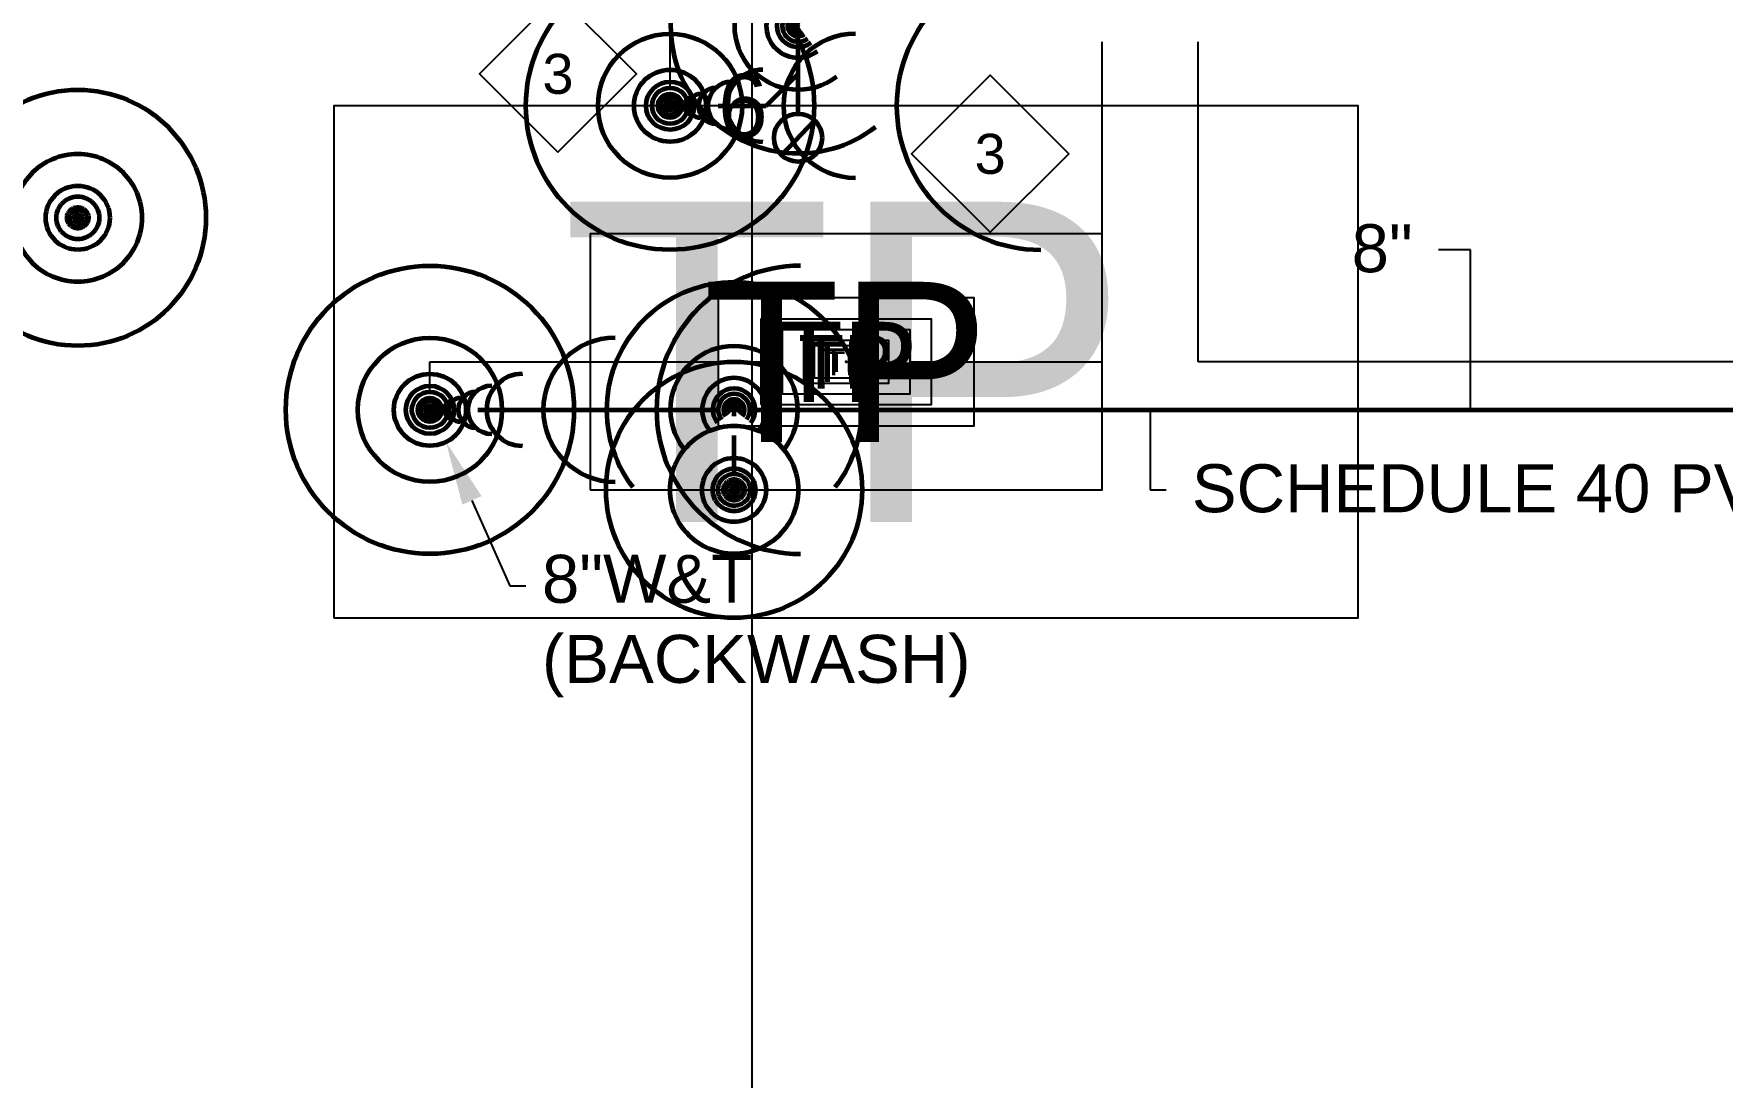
# Model space of a CAD drawing. Extents: x -29500 to 23517, y -2581 to 1886.
# Drawn here: x -2760.3 to -2443.8, y 527 to 722.7 of the extents above; entities that cross this region are included whole.
import ezdxf
from ezdxf import colors
from ezdxf.entities.mleader import LeaderData, LeaderLine
from ezdxf.enums import TextEntityAlignment as Align
from ezdxf.math import Vec2, Vec3

# ---------------------------------------------------------------- set-up
doc = ezdxf.new("R2010")
doc.units = 0
doc.header["$LTSCALE"] = 36
doc.header["$MEASUREMENT"] = 0
doc.linetypes.add('VENT', pattern=[0.30000000000000004, 0.2, -0.1])
for name, color, linetype in [('G-ANNO-TEXT', 70, 'Continuous'), ('G-ANNO-TEXT @ 96', 70, 'Continuous'), ('P-TP-N', 4, 'Continuous'), ('P-TP-N @ 1 (1)', 4, 'Continuous'), ('P-TP-N @ 1 (2)', 4, 'Continuous'), ('P-TP-N @ 128', 4, 'Continuous'), ('P-TP-N @ 192', 4, 'Continuous'), ('P-TP-N @ 384', 4, 'Continuous'), ('P-TP-N @ 48', 4, 'Continuous'), ('P-TP-N @ 64', 4, 'Continuous'), ('P-TP-N @ 768', 4, 'Continuous'), ('P-TP-N @ 96', 4, 'Continuous')]:
    doc.layers.add(name, color=color, linetype=linetype)
doc.layers.add('P-SAN-DFU', color=7, linetype='Continuous', plot=False)
for name, color, linetype, lineweight in [('P-SAN-N', 6, 'Continuous', 60), ('P-SAN-N @ 1 (1)', 6, 'Continuous', 60), ('P-SAN-N @ 1 (2)', 6, 'Continuous', 60), ('P-SAN-N @ 12', 6, 'Continuous', 60), ('P-SAN-N @ 128', 6, 'Continuous', 60), ('P-SAN-N @ 16', 6, 'Continuous', 60), ('P-SAN-N @ 192', 6, 'Continuous', 60), ('P-SAN-N @ 2', 6, 'Continuous', 60), ('P-SAN-N @ 24', 6, 'Continuous', 60), ('P-SAN-N @ 384', 6, 'Continuous', 60), ('P-SAN-N @ 4', 6, 'Continuous', 60), ('P-SAN-N @ 48', 6, 'Continuous', 60), ('P-SAN-N @ 64', 6, 'Continuous', 60), ('P-SAN-N @ 768', 6, 'Continuous', 60), ('P-SAN-N @ 8', 6, 'Continuous', 60), ('P-SAN-N @ 96', 6, 'Continuous', 60), ('P-SANV-N', 5, 'VENT', 60), ('P-SANV-N @ 1 (1)', 5, 'VENT', 60), ('P-SANV-N @ 1 (2)', 5, 'VENT', 60), ('P-SANV-N @ 12', 5, 'VENT', 60), ('P-SANV-N @ 128', 5, 'VENT', 60), ('P-SANV-N @ 16', 5, 'VENT', 60), ('P-SANV-N @ 192', 5, 'VENT', 60), ('P-SANV-N @ 2', 5, 'VENT', 60), ('P-SANV-N @ 24', 5, 'VENT', 60), ('P-SANV-N @ 384', 5, 'VENT', 60), ('P-SANV-N @ 4', 5, 'VENT', 60), ('P-SANV-N @ 48', 5, 'VENT', 60), ('P-SANV-N @ 64', 5, 'VENT', 60), ('P-SANV-N @ 768', 5, 'VENT', 60), ('P-SANV-N @ 8', 5, 'VENT', 60), ('P-SANV-N @ 96', 5, 'VENT', 60)]:
    doc.layers.add(name, color=color, linetype=linetype, lineweight=lineweight)
doc.styles.add('Arial', font='arial.ttf')
doc.dimstyles.new('Loop096', dxfattribs={"dimscale": 0, "dimtxt": 0.09375, "dimasz": 0.03125, "dimexe": 0.0625, "dimexo": 0.0625, "dimgap": 0.09375, "dimtad": 1, "dimdec": 4, "dimzin": 3, "dimdsep": 46, "dimlunit": 4, "dimtxsty": 'Arial', "dimblk": 'OBLIQUE', "dimcen": 0.09375, "dimdle": 0.0625, "dimclrd": 256, "dimclre": 256, "dimclrt": 256, "dimadec": 4, "dimazin": 0, "dimtfac": 0.8, "dimtdec": 4, "dimtix": 1, "dimtofl": 0, "dimtmove": 1, "dimatfit": 0, "dimldrblk": 'LeaderNoteBlock', "dimfxl": 1, "dimfrac": 1, "dimtolj": 1, "dimtzin": 0, "dimlwd": -1, "dimlwe": -1, "dimarcsym": 0})

# ---------------------------------------------------------------- blocks, each defined once
blk = doc.blocks.new('*U6')
blk.add_circle((0, 0), 0.03125)
blk = doc.blocks.new('*U1218')
at = {"layer": 'P-SANV-N @ 1 (1)'}
blk.add_blockref('*U6', (-2752.000000014937, 688.1543754276408), dxfattribs=at)
at = {"layer": 'P-SANV-N @ 1 (2)'}
blk.add_blockref('*U6', (-2752.000000014937, 688.1543754276408), dxfattribs=at)
at = {"layer": 'P-SANV-N @ 12', "xscale": 12, "yscale": 12, "zscale": 12}
blk.add_blockref('*U6', (-2752.000000014937, 688.1543754276408), dxfattribs=at)
at = {"layer": 'P-SANV-N @ 128', "xscale": 128, "yscale": 128, "zscale": 128}
blk.add_blockref('*U6', (-2752.000000014937, 688.1543754276408), dxfattribs=at)
at = {"layer": 'P-SANV-N @ 16', "xscale": 16, "yscale": 16, "zscale": 16}
blk.add_blockref('*U6', (-2752.000000014937, 688.1543754276408), dxfattribs=at)
at = {"layer": 'P-SANV-N @ 192', "xscale": 192, "yscale": 192, "zscale": 192}
blk.add_blockref('*U6', (-2752.000000014937, 688.1543754276408), dxfattribs=at)
at = {"layer": 'P-SANV-N @ 2', "xscale": 2, "yscale": 2, "zscale": 2}
blk.add_blockref('*U6', (-2752.000000014937, 688.1543754276408), dxfattribs=at)
at = {"layer": 'P-SANV-N @ 24', "xscale": 24, "yscale": 24, "zscale": 24}
blk.add_blockref('*U6', (-2752.000000014937, 688.1543754276408), dxfattribs=at)
at = {"layer": 'P-SANV-N @ 384', "xscale": 384, "yscale": 384, "zscale": 384}
blk.add_blockref('*U6', (-2752.000000014937, 688.1543754276408), dxfattribs=at)
at = {"layer": 'P-SANV-N @ 4', "xscale": 4, "yscale": 4, "zscale": 4}
blk.add_blockref('*U6', (-2752.000000014937, 688.1543754276408), dxfattribs=at)
at = {"layer": 'P-SANV-N @ 48', "xscale": 48, "yscale": 48, "zscale": 48}
blk.add_blockref('*U6', (-2752.000000014937, 688.1543754276408), dxfattribs=at)
at = {"layer": 'P-SANV-N @ 64', "xscale": 64, "yscale": 64, "zscale": 64}
blk.add_blockref('*U6', (-2752.000000014937, 688.1543754276408), dxfattribs=at)
at = {"layer": 'P-SANV-N @ 768', "xscale": 768, "yscale": 768, "zscale": 768}
blk.add_blockref('*U6', (-2752.000000014937, 688.1543754276408), dxfattribs=at)
at = {"layer": 'P-SANV-N @ 8', "xscale": 8, "yscale": 8, "zscale": 8}
blk.add_blockref('*U6', (-2752.000000014937, 688.1543754276408), dxfattribs=at)
at = {"layer": 'P-SANV-N @ 96', "xscale": 96, "yscale": 96, "zscale": 96}
blk.add_blockref('*U6', (-2854.000000014937, 688.1543754276408), dxfattribs=at)
blk = doc.blocks.new('*U1219')
at = {"layer": 'P-SANV-N @ 1 (1)'}
blk.add_blockref('*U6', (-2629.000000014937, 637.1543754276408), dxfattribs=at)
at = {"layer": 'P-SANV-N @ 1 (2)'}
blk.add_blockref('*U6', (-2629.000000014937, 637.1543754276408), dxfattribs=at)
at = {"layer": 'P-SANV-N @ 12', "xscale": 12, "yscale": 12, "zscale": 12}
blk.add_blockref('*U6', (-2629.000000014937, 637.1543754276408), dxfattribs=at)
at = {"layer": 'P-SANV-N @ 128', "xscale": 128, "yscale": 128, "zscale": 128}
blk.add_blockref('*U6', (-2629.000000014937, 637.1543754276408), dxfattribs=at)
at = {"layer": 'P-SANV-N @ 16', "xscale": 16, "yscale": 16, "zscale": 16}
blk.add_blockref('*U6', (-2629.000000014937, 637.1543754276408), dxfattribs=at)
at = {"layer": 'P-SANV-N @ 192', "xscale": 192, "yscale": 192, "zscale": 192}
blk.add_blockref('*U6', (-2629.000000014937, 637.1543754276408), dxfattribs=at)
at = {"layer": 'P-SANV-N @ 2', "xscale": 2, "yscale": 2, "zscale": 2}
blk.add_blockref('*U6', (-2629.000000014937, 637.1543754276408), dxfattribs=at)
at = {"layer": 'P-SANV-N @ 24', "xscale": 24, "yscale": 24, "zscale": 24}
blk.add_blockref('*U6', (-2629.000000014937, 637.1543754276408), dxfattribs=at)
at = {"layer": 'P-SANV-N @ 384', "xscale": 384, "yscale": 384, "zscale": 384}
blk.add_blockref('*U6', (-2629.000000014937, 637.1543754276408), dxfattribs=at)
at = {"layer": 'P-SANV-N @ 4', "xscale": 4, "yscale": 4, "zscale": 4}
blk.add_blockref('*U6', (-2629.000000014937, 637.1543754276408), dxfattribs=at)
at = {"layer": 'P-SANV-N @ 48', "xscale": 48, "yscale": 48, "zscale": 48}
blk.add_blockref('*U6', (-2629.000000014937, 637.1543754276408), dxfattribs=at)
at = {"layer": 'P-SANV-N @ 64', "xscale": 64, "yscale": 64, "zscale": 64}
blk.add_blockref('*U6', (-2629.000000014937, 637.1543754276408), dxfattribs=at)
at = {"layer": 'P-SANV-N @ 768', "xscale": 768, "yscale": 768, "zscale": 768}
blk.add_blockref('*U6', (-2629.000000014937, 637.1543754276408), dxfattribs=at)
at = {"layer": 'P-SANV-N @ 8', "xscale": 8, "yscale": 8, "zscale": 8}
blk.add_blockref('*U6', (-2629.000000014937, 637.1543754276408), dxfattribs=at)
at = {"layer": 'P-SANV-N @ 96', "xscale": 96, "yscale": 96, "zscale": 96}
blk.add_blockref('*U6', (-2629.000000014937, 637.1543754276408), dxfattribs=at)
blk = doc.blocks.new('*U41')
at = {"linetype": 'Continuous'}
blk.add_arc((0, 0), 0.03111555437015312, 232.5669694738212, 127.4330305261797, dxfattribs=at)
blk = doc.blocks.new('*U1292')
at = {"layer": 'P-SAN-N @ 1 (1)', "rotation": 89.99999999999999}
blk.add_blockref('*U41', (-2629.000000014937, 652.1543754276408), dxfattribs=at)
at = {"layer": 'P-SAN-N @ 1 (2)', "rotation": 89.99999999999999}
blk.add_blockref('*U41', (-2629.000000014937, 652.1543754276408), dxfattribs=at)
at = {"layer": 'P-SAN-N @ 12', "xscale": 12, "yscale": 12, "zscale": 12, "rotation": 89.99999999999999}
blk.add_blockref('*U41', (-2629.000000014937, 652.1543754276408), dxfattribs=at)
at = {"layer": 'P-SAN-N @ 128', "xscale": 128, "yscale": 128, "zscale": 128, "rotation": 89.99999999999999}
blk.add_blockref('*U41', (-2629.000000014937, 652.1543754276408), dxfattribs=at)
at = {"layer": 'P-SAN-N @ 16', "xscale": 16, "yscale": 16, "zscale": 16, "rotation": 89.99999999999999}
blk.add_blockref('*U41', (-2629.000000014937, 652.1543754276408), dxfattribs=at)
at = {"layer": 'P-SAN-N @ 192', "xscale": 192, "yscale": 192, "zscale": 192, "rotation": 89.99999999999999}
blk.add_blockref('*U41', (-2629.000000014937, 652.1543754276408), dxfattribs=at)
at = {"layer": 'P-SAN-N @ 2', "xscale": 2, "yscale": 2, "zscale": 2, "rotation": 89.99999999999999}
blk.add_blockref('*U41', (-2629.000000014937, 652.1543754276408), dxfattribs=at)
at = {"layer": 'P-SAN-N @ 24', "xscale": 24, "yscale": 24, "zscale": 24, "rotation": 89.99999999999999}
blk.add_blockref('*U41', (-2629.000000014937, 652.1543754276408), dxfattribs=at)
at = {"layer": 'P-SAN-N @ 384', "xscale": 384, "yscale": 384, "zscale": 384, "rotation": 89.99999999999999}
blk.add_blockref('*U41', (-2629.000000014937, 652.1543754276408), dxfattribs=at)
at = {"layer": 'P-SAN-N @ 4', "xscale": 4, "yscale": 4, "zscale": 4, "rotation": 89.99999999999999}
blk.add_blockref('*U41', (-2629.000000014937, 652.1543754276408), dxfattribs=at)
at = {"layer": 'P-SAN-N @ 48', "xscale": 48, "yscale": 48, "zscale": 48, "rotation": 89.99999999999999}
blk.add_blockref('*U41', (-2629.000000014937, 652.1543754276408), dxfattribs=at)
at = {"layer": 'P-SAN-N @ 64', "xscale": 64, "yscale": 64, "zscale": 64, "rotation": 89.99999999999999}
blk.add_blockref('*U41', (-2629.000000014937, 652.1543754276408), dxfattribs=at)
at = {"layer": 'P-SAN-N @ 768', "xscale": 768, "yscale": 768, "zscale": 768, "rotation": 89.99999999999999}
blk.add_blockref('*U41', (-2629.000000014937, 652.1543754276408), dxfattribs=at)
at = {"layer": 'P-SAN-N @ 8', "xscale": 8, "yscale": 8, "zscale": 8, "rotation": 89.99999999999999}
blk.add_blockref('*U41', (-2629.000000014937, 652.1543754276408), dxfattribs=at)
at = {"layer": 'P-SAN-N @ 96', "xscale": 96, "yscale": 96, "zscale": 96, "rotation": 89.99999999999999}
blk.add_blockref('*U41', (-2629.000000014937, 652.1543754276408), dxfattribs=at)
blk = doc.blocks.new('*U14')
at = {"linetype": 'Continuous'}
blk.add_circle((0, 0), 0.03515625, dxfattribs=at)
blk.add_arc((0.09046299364832541, 2.556089733746285e-18), 0.03515625, 90, 270, dxfattribs=at)
blk = doc.blocks.new('*U1295')
at = {"layer": 'P-SAN-N @ 1 (1)', "rotation": 135}
blk.add_blockref('*U14', (-2590.000000014937, 754.1543754276408), dxfattribs=at)
at = {"layer": 'P-SAN-N @ 1 (2)', "rotation": 135}
blk.add_blockref('*U14', (-2590.000000014937, 754.1543754276408), dxfattribs=at)
at = {"layer": 'P-SAN-N @ 12', "xscale": 12, "yscale": 12, "zscale": 12, "rotation": 135}
blk.add_blockref('*U14', (-2590.000000014937, 754.1543754276408), dxfattribs=at)
at = {"layer": 'P-SAN-N @ 128', "xscale": 128, "yscale": 128, "zscale": 128, "rotation": 135}
blk.add_blockref('*U14', (-2590.000000014937, 754.1543754276408), dxfattribs=at)
at = {"layer": 'P-SAN-N @ 16', "xscale": 16, "yscale": 16, "zscale": 16, "rotation": 135}
blk.add_blockref('*U14', (-2590.000000014937, 754.1543754276408), dxfattribs=at)
at = {"layer": 'P-SAN-N @ 192', "xscale": 192, "yscale": 192, "zscale": 192, "rotation": 135}
blk.add_blockref('*U14', (-2590.000000014937, 754.1543754276408), dxfattribs=at)
at = {"layer": 'P-SAN-N @ 2', "xscale": 2, "yscale": 2, "zscale": 2, "rotation": 135}
blk.add_blockref('*U14', (-2590.000000014937, 754.1543754276408), dxfattribs=at)
at = {"layer": 'P-SAN-N @ 24', "xscale": 24, "yscale": 24, "zscale": 24, "rotation": 135}
blk.add_blockref('*U14', (-2590.000000014937, 754.1543754276408), dxfattribs=at)
at = {"layer": 'P-SAN-N @ 384', "xscale": 384, "yscale": 384, "zscale": 384, "rotation": 135}
blk.add_blockref('*U14', (-2590.000000014937, 754.1543754276408), dxfattribs=at)
at = {"layer": 'P-SAN-N @ 4', "xscale": 4, "yscale": 4, "zscale": 4, "rotation": 135}
blk.add_blockref('*U14', (-2590.000000014937, 754.1543754276408), dxfattribs=at)
at = {"layer": 'P-SAN-N @ 48', "xscale": 48, "yscale": 48, "zscale": 48, "rotation": 135}
blk.add_blockref('*U14', (-2590.000000014937, 754.1543754276408), dxfattribs=at)
at = {"layer": 'P-SAN-N @ 64', "xscale": 64, "yscale": 64, "zscale": 64, "rotation": 135}
blk.add_blockref('*U14', (-2590.000000014937, 754.1543754276408), dxfattribs=at)
at = {"layer": 'P-SAN-N @ 768', "xscale": 768, "yscale": 768, "zscale": 768, "rotation": 135}
blk.add_blockref('*U14', (-2590.000000014937, 754.1543754276408), dxfattribs=at)
at = {"layer": 'P-SAN-N @ 8', "xscale": 8, "yscale": 8, "zscale": 8, "rotation": 135}
blk.add_blockref('*U14', (-2590.000000014937, 754.1543754276408), dxfattribs=at)
at = {"layer": 'P-SAN-N @ 96', "xscale": 96, "yscale": 96, "zscale": 96, "rotation": 135}
blk.add_blockref('*U14', (-2590.000000014937, 754.1543754276408), dxfattribs=at)
blk = doc.blocks.new('*U1296')
at = {"layer": 'P-SAN-N @ 1 (1)'}
blk.add_blockref('*U14', (-2641.000000014937, 709.1543754276408), dxfattribs=at)
at = {"layer": 'P-SAN-N @ 1 (2)'}
blk.add_blockref('*U14', (-2641.000000014937, 709.1543754276408), dxfattribs=at)
at = {"layer": 'P-SAN-N @ 12', "xscale": 12, "yscale": 12, "zscale": 12}
blk.add_blockref('*U14', (-2641.000000014937, 709.1543754276408), dxfattribs=at)
at = {"layer": 'P-SAN-N @ 128', "xscale": 128, "yscale": 128, "zscale": 128}
blk.add_blockref('*U14', (-2641.000000014937, 709.1543754276408), dxfattribs=at)
at = {"layer": 'P-SAN-N @ 16', "xscale": 16, "yscale": 16, "zscale": 16}
blk.add_blockref('*U14', (-2641.000000014937, 709.1543754276408), dxfattribs=at)
at = {"layer": 'P-SAN-N @ 192', "xscale": 192, "yscale": 192, "zscale": 192}
blk.add_blockref('*U14', (-2641.000000014937, 709.1543754276408), dxfattribs=at)
at = {"layer": 'P-SAN-N @ 2', "xscale": 2, "yscale": 2, "zscale": 2}
blk.add_blockref('*U14', (-2641.000000014937, 709.1543754276408), dxfattribs=at)
at = {"layer": 'P-SAN-N @ 24', "xscale": 24, "yscale": 24, "zscale": 24}
blk.add_blockref('*U14', (-2641.000000014937, 709.1543754276408), dxfattribs=at)
at = {"layer": 'P-SAN-N @ 384', "xscale": 384, "yscale": 384, "zscale": 384}
blk.add_blockref('*U14', (-2641.000000014937, 709.1543754276408), dxfattribs=at)
at = {"layer": 'P-SAN-N @ 4', "xscale": 4, "yscale": 4, "zscale": 4}
blk.add_blockref('*U14', (-2641.000000014937, 709.1543754276408), dxfattribs=at)
at = {"layer": 'P-SAN-N @ 48', "xscale": 48, "yscale": 48, "zscale": 48}
blk.add_blockref('*U14', (-2641.000000014937, 709.1543754276408), dxfattribs=at)
at = {"layer": 'P-SAN-N @ 64', "xscale": 64, "yscale": 64, "zscale": 64}
blk.add_blockref('*U14', (-2641.000000014937, 709.1543754276408), dxfattribs=at)
at = {"layer": 'P-SAN-N @ 768', "xscale": 768, "yscale": 768, "zscale": 768}
blk.add_blockref('*U14', (-2641.000000014937, 709.1543754276408), dxfattribs=at)
at = {"layer": 'P-SAN-N @ 8', "xscale": 8, "yscale": 8, "zscale": 8}
blk.add_blockref('*U14', (-2641.000000014937, 709.1543754276408), dxfattribs=at)
at = {"layer": 'P-SAN-N @ 96', "xscale": 96, "yscale": 96, "zscale": 96}
blk.add_blockref('*U14', (-2641.000000014937, 709.1543754276408), dxfattribs=at)
blk = doc.blocks.new('FLOOR CLEAN OUT')
at = {"color": 7, "linetype": 'Continuous'}
blk.add_line((0.03401338458564086, -0.03225453912287832), (-0.03411871718089365, 0.03214309821610531), dxfattribs=at)
at = {"linetype": 'Continuous'}
blk.add_circle((0, 0), 0.046875, dxfattribs=at)
blk = doc.blocks.new('*U1314')
at = {"layer": 'P-SAN-N @ 1 (1)'}
blk.add_blockref('*U14', (-2686.000000014937, 652.1543754276408), dxfattribs=at)
at = {"layer": 'P-SAN-N @ 1 (2)'}
blk.add_blockref('*U14', (-2686.000000014937, 652.1543754276408), dxfattribs=at)
at = {"layer": 'P-SAN-N @ 12', "xscale": 12, "yscale": 12, "zscale": 12}
blk.add_blockref('*U14', (-2686.000000014937, 652.1543754276408), dxfattribs=at)
at = {"layer": 'P-SAN-N @ 128', "xscale": 128, "yscale": 128, "zscale": 128}
blk.add_blockref('*U14', (-2686.000000014937, 652.1543754276408), dxfattribs=at)
at = {"layer": 'P-SAN-N @ 16', "xscale": 16, "yscale": 16, "zscale": 16}
blk.add_blockref('*U14', (-2686.000000014937, 652.1543754276408), dxfattribs=at)
at = {"layer": 'P-SAN-N @ 192', "xscale": 192, "yscale": 192, "zscale": 192}
blk.add_blockref('*U14', (-2686.000000014937, 652.1543754276408), dxfattribs=at)
at = {"layer": 'P-SAN-N @ 2', "xscale": 2, "yscale": 2, "zscale": 2}
blk.add_blockref('*U14', (-2686.000000014937, 652.1543754276408), dxfattribs=at)
at = {"layer": 'P-SAN-N @ 24', "xscale": 24, "yscale": 24, "zscale": 24}
blk.add_blockref('*U14', (-2686.000000014937, 652.1543754276408), dxfattribs=at)
at = {"layer": 'P-SAN-N @ 384', "xscale": 384, "yscale": 384, "zscale": 384}
blk.add_blockref('*U14', (-2686.000000014937, 652.1543754276408), dxfattribs=at)
at = {"layer": 'P-SAN-N @ 4', "xscale": 4, "yscale": 4, "zscale": 4}
blk.add_blockref('*U14', (-2686.000000014937, 652.1543754276408), dxfattribs=at)
at = {"layer": 'P-SAN-N @ 48', "xscale": 48, "yscale": 48, "zscale": 48}
blk.add_blockref('*U14', (-2686.000000014937, 652.1543754276408), dxfattribs=at)
at = {"layer": 'P-SAN-N @ 64', "xscale": 64, "yscale": 64, "zscale": 64}
blk.add_blockref('*U14', (-2686.000000014937, 652.1543754276408), dxfattribs=at)
at = {"layer": 'P-SAN-N @ 768', "xscale": 768, "yscale": 768, "zscale": 768}
blk.add_blockref('*U14', (-2686.000000014937, 652.1543754276408), dxfattribs=at)
at = {"layer": 'P-SAN-N @ 8', "xscale": 8, "yscale": 8, "zscale": 8}
blk.add_blockref('*U14', (-2686.000000014937, 652.1543754276408), dxfattribs=at)
at = {"layer": 'P-SAN-N @ 96', "xscale": 96, "yscale": 96, "zscale": 96}
blk.add_blockref('*U14', (-2686.000000014937, 652.1543754276408), dxfattribs=at)
blk = doc.blocks.new('DIAMOND TAG')
blk.add_lwpolyline([(0, -0.1533391834124131), (0.1533391834122995, 0), (0, 0.1533391834122995), (-0.1533391834122995, 0)], close=True)
at = {"style": 'Arial'}
blk.add_attdef('XXX', text='', height=0.078125, dxfattribs=at).set_placement((0, 0), align=Align.MIDDLE)
blk = doc.blocks.new('*U1333')
at = {"layer": 'P-SAN-N @ 1 (1)', "rotation": 180}
blk.add_blockref('*U41', (-2617.000000014937, 724.1543754276408), dxfattribs=at)
at = {"layer": 'P-SAN-N @ 1 (2)', "rotation": 180}
blk.add_blockref('*U41', (-2617.000000014937, 724.1543754276408), dxfattribs=at)
at = {"layer": 'P-SAN-N @ 12', "xscale": 12, "yscale": 12, "zscale": 12, "rotation": 180}
blk.add_blockref('*U41', (-2617.000000014937, 724.1543754276408), dxfattribs=at)
at = {"layer": 'P-SAN-N @ 128', "xscale": 128, "yscale": 128, "zscale": 128, "rotation": 180}
blk.add_blockref('*U41', (-2617.000000014937, 724.1543754276408), dxfattribs=at)
at = {"layer": 'P-SAN-N @ 16', "xscale": 16, "yscale": 16, "zscale": 16, "rotation": 180}
blk.add_blockref('*U41', (-2617.000000014937, 724.1543754276408), dxfattribs=at)
at = {"layer": 'P-SAN-N @ 192', "xscale": 192, "yscale": 192, "zscale": 192, "rotation": 180}
blk.add_blockref('*U41', (-2617.000000014937, 724.1543754276408), dxfattribs=at)
at = {"layer": 'P-SAN-N @ 2', "xscale": 2, "yscale": 2, "zscale": 2, "rotation": 180}
blk.add_blockref('*U41', (-2617.000000014937, 724.1543754276408), dxfattribs=at)
at = {"layer": 'P-SAN-N @ 24', "xscale": 24, "yscale": 24, "zscale": 24, "rotation": 180}
blk.add_blockref('*U41', (-2617.000000014937, 724.1543754276408), dxfattribs=at)
at = {"layer": 'P-SAN-N @ 384', "xscale": 384, "yscale": 384, "zscale": 384, "rotation": 180}
blk.add_blockref('*U41', (-2617.000000014937, 724.1543754276408), dxfattribs=at)
at = {"layer": 'P-SAN-N @ 4', "xscale": 4, "yscale": 4, "zscale": 4, "rotation": 180}
blk.add_blockref('*U41', (-2617.000000014937, 724.1543754276408), dxfattribs=at)
at = {"layer": 'P-SAN-N @ 48', "xscale": 48, "yscale": 48, "zscale": 48, "rotation": 180}
blk.add_blockref('*U41', (-2617.000000014937, 724.1543754276408), dxfattribs=at)
at = {"layer": 'P-SAN-N @ 64', "xscale": 64, "yscale": 64, "zscale": 64, "rotation": 180}
blk.add_blockref('*U41', (-2617.000000014937, 724.1543754276408), dxfattribs=at)
at = {"layer": 'P-SAN-N @ 768', "xscale": 768, "yscale": 768, "zscale": 768, "rotation": 180}
blk.add_blockref('*U41', (-2617.000000014937, 724.1543754276408), dxfattribs=at)
at = {"layer": 'P-SAN-N @ 8', "xscale": 8, "yscale": 8, "zscale": 8, "rotation": 180}
blk.add_blockref('*U41', (-2617.000000014937, 724.1543754276408), dxfattribs=at)
at = {"layer": 'P-SAN-N @ 96', "xscale": 96, "yscale": 96, "zscale": 96, "rotation": 180}
blk.add_blockref('*U41', (-2617.000000014937, 724.1543754276408), dxfattribs=at)
blk = doc.blocks.new('_Oblique')
at = {"color": 0, "linetype": 'ByBlock', "lineweight": -2}
blk.add_line((-0.5, -0.5), (0.5, 0.5), dxfattribs=at)
blk = doc.blocks.new('LeaderNoteBlock')
blk.add_ellipse((0, 0), major_axis=(1, -1.836909530733566e-16), ratio=0.2499999999998295, start_param=5.387520513321723, end_param=10.32044275462724)
blk = doc.blocks.new('*U52')
at = {"layer": 'DEFPOINTS'}
blk.add_lwpolyline([(-0.125, -0.0625), (0.125, -0.0625), (0.125, 0.0625), (-0.125, 0.0625)], close=True, dxfattribs=at)
at = {"style": 'Arial'}
blk.add_text('TP', height=0.078125, dxfattribs=at).set_placement((-3.235557227555699e-17, 1.387778780781446e-17), align=Align.MIDDLE)
blk = doc.blocks.new('*U1395')
at = {"layer": 'P-TP-N @ 1 (1)', "linetype": 'ByBlock', "lineweight": -2}
blk.add_blockref('*U52', (-2608.000000014937, 661.1543754276408), dxfattribs=at)
at = {"layer": 'P-TP-N @ 1 (2)', "linetype": 'ByBlock', "lineweight": -2}
blk.add_blockref('*U52', (-2608.000000014937, 661.1543754276408), dxfattribs=at)
at = {"layer": 'P-TP-N @ 128', "linetype": 'ByBlock', "lineweight": -2, "xscale": 128, "yscale": 128, "zscale": 128}
blk.add_blockref('*U52', (-2608.000000014937, 661.1543754276408), dxfattribs=at)
at = {"layer": 'P-TP-N @ 192', "linetype": 'ByBlock', "lineweight": -2, "xscale": 192, "yscale": 192, "zscale": 192}
blk.add_blockref('*U52', (-2608.000000014937, 661.1543754276408), dxfattribs=at)
at = {"layer": 'P-TP-N @ 384', "linetype": 'ByBlock', "lineweight": -2, "xscale": 384, "yscale": 384, "zscale": 384}
blk.add_blockref('*U52', (-2608.000000014937, 661.1543754276408), dxfattribs=at)
at = {"layer": 'P-TP-N @ 48', "linetype": 'ByBlock', "lineweight": -2, "xscale": 48, "yscale": 48, "zscale": 48}
blk.add_blockref('*U52', (-2608.000000014937, 661.1543754276408), dxfattribs=at)
at = {"layer": 'P-TP-N @ 64', "linetype": 'ByBlock', "lineweight": -2, "xscale": 64, "yscale": 64, "zscale": 64}
blk.add_blockref('*U52', (-2608.000000014937, 661.1543754276408), dxfattribs=at)
at = {"layer": 'P-TP-N @ 768', "linetype": 'ByBlock', "lineweight": -2, "xscale": 768, "yscale": 768, "zscale": 768}
blk.add_blockref('*U52', (-2608.000000014937, 661.1543754276408), dxfattribs=at)
at = {"layer": 'P-TP-N @ 96', "linetype": 'ByBlock', "lineweight": -2, "xscale": 96, "yscale": 96, "zscale": 96}
blk.add_blockref('*U52', (-2608.000000014937, 661.1543754276408), dxfattribs=at)

msp = doc.modelspace()

# ---------------------------------------------------------------- linework, layer by layer
at = {"layer": 'DEFPOINTS'}
msp.add_lwpolyline([(-2625.69665487008, -346.4857586464318), (410.30335567166, -346.4857586464318), (410.30335567166, 1885.514249103623), (-2625.69665487008, 1885.514249103623)], close=True, dxfattribs=at)
at = {"layer": 'P-SAN-N'}
for p, q in [((-2617.000000014937, 707.6543754276408), (-2617.000000014937, 721.1543754276408)), ((-2623.000000014937, 709.1543754276408), (-2617.000000014937, 715.1543754276408)), ((-2632.000000014937, 709.1543754276408), (-2623.000000014937, 709.1543754276408)), ((-2677.000000014937, 652.1543754276408), (-2632.000000014937, 652.1543754276408)), ((-2626.000000014937, 652.1543754276408), (-2308.000000014937, 652.1543754276408))]:
    msp.add_line(p, q, dxfattribs=at)
at = {"layer": 'P-SANV-N'}
msp.add_line((-2629.000000014937, 640.1543754276408), (-2629.000000014937, 652.1543754276408), dxfattribs=at)
at = {"layer": 'P-TP-N'}
for p, q in [((-2641.000000014937, 712.1543754276408), (-2641.000000014937, 730.1543754276408)), ((-2560.000000014937, 661.1543754276408), (-2560.000000014937, 721.1543754276408)), ((-2542.000000014937, 661.1543754276408), (-2542.000000014937, 721.1543754276408)), ((-2686.000000014937, 655.1543754276408), (-2686.000000014937, 661.1543754276408)), ((-2686.000000014937, 661.1543754276408), (-2620.000000014937, 661.1543754276408)), ((-2596.000000014937, 661.1543754276408), (-2560.000000014937, 661.1543754276408)), ((-2395.000000014937, 661.1543754276408), (-2542.000000014937, 661.1543754276408))]:
    msp.add_line(p, q, dxfattribs=at)

# ---------------------------------------------------------------- block references
at = {"layer": 'G-ANNO-TEXT @ 96', "xscale": 96, "yscale": 96, "zscale": 96}
for p in [(-2662.000000014937, 715.1543754276408), (-2581.000000014937, 700.1543754276408)]:
    msp.add_blockref('DIAMOND TAG', p, dxfattribs=at).add_auto_attribs({'XXX': '3'})
at = {"layer": 'P-SAN-N'}
for name in ['*U1295', '*U1333', '*U1296', '*U1314', '*U1292']:
    msp.add_blockref(name, (0, 0), dxfattribs=at)
at = {"layer": 'P-SAN-N @ 96', "xscale": 96, "yscale": 96, "zscale": 96, "rotation": 90}
msp.add_blockref('FLOOR CLEAN OUT', (-2617.000000014937, 703.1543754276408), dxfattribs=at)
at = {"layer": 'P-SANV-N'}
for name in ['*U1218', '*U1219']:
    msp.add_blockref(name, (0, 0), dxfattribs=at)
at = {"layer": 'P-TP-N'}
msp.add_blockref('*U1395', (0, 0), dxfattribs=at)

# ---------------------------------------------------------------- texts
at = {"layer": 'G-ANNO-TEXT', "char_height": 9, "style": 'Arial'}
for s, width, insert, attachment_point in [('8"', 91.20000000000005, (-2501.800000014937, 686.9543754276408), 3), ('SCHEDULE 40 PVC', 118.2, (-2543.200000014936, 641.9543754276408), 1)]:
    msp.add_mtext_dynamic_manual_height_columns(s, width=width, gutter_width=45, heights=[0], dxfattribs=dict(at, insert=insert, attachment_point=attachment_point))
at = {"layer": 'P-SAN-DFU', "color": 3, "insert": (-2632.000000014937, 715.1543754276408), "char_height": 12, "attachment_point": 1, "style": 'Arial'}
msp.add_mtext_dynamic_manual_height_columns('6', width=68, gutter_width=60, heights=[0], dxfattribs=at)

# ---------------------------------------------------------------- leaders
at = {"layer": 'G-ANNO-TEXT'}
for points in [[(-2491.000000014937, 652.1543754276408), (-2491.000000014937, 682.1543754276408), (-2497.000000014937, 682.1543754276408)], [(-2551.000000014937, 652.1543754276408), (-2551.000000014937, 637.1543754276408), (-2548.000000014937, 637.1543754276408)]]:
    msp.add_leader(points, dimstyle='Loop096', override={"dimscale": 0}, dxfattribs=at)
ml = msp.add_multileader_mtext('Standard', dxfattribs=at)
ml.set_content('8"W&T\\P(BACKWASH)', color=256, style='Arial')
ml.set_leader_properties(color=256, linetype='ByLayer', lineweight=-1)
ml.build(insert=Vec2(0, 0))
ml.multileader.update_dxf_attribs({"has_dogleg": 0, "dogleg_length": 0.125, "arrow_head_size": 12, "scale": 96})
ctx = ml.context
ctx.base_point, ctx.scale, ctx.char_height, ctx.arrow_head_size, ctx.landing_gap_size, ctx.plane_origin = Vec3(-2668.000000014937, 619.1543754276408), 96, 9, 12, 3, Vec3(-2683.000000014937, 646.1543754276408)
notes = []
notes.append((ctx, [(0, (1, 1, 0), (-2680.000000014937, 619.1543754276408), (1, 0), 12, [(0, [(-2683.000000014937, 646.1543754276408), (-2671.000000014937, 619.1543754276408)], 0, [])])]))
ctx.mtext.insert, ctx.mtext.flow_direction = Vec3(-2665.000000014937, 624.9773631493326), 5
for ctx, leaders in notes:
    for number, flags, end, landing, length, lines in leaders:
        leader = LeaderData()
        leader.index, (leader.has_last_leader_line, leader.has_dogleg_vector, leader.attachment_direction) = number, flags
        leader.last_leader_point, leader.dogleg_vector, leader.dogleg_length = Vec3(end), Vec3(landing), length
        for number, points, colour, breaks in lines:
            line = LeaderLine()
            line.index, line.vertices, line.color, line.breaks = number, Vec3.list(points), colors.encode_raw_color(colour), breaks
            leader.lines.append(line)
        ctx.leaders.append(leader)

doc.saveas('drawing.dxf')
